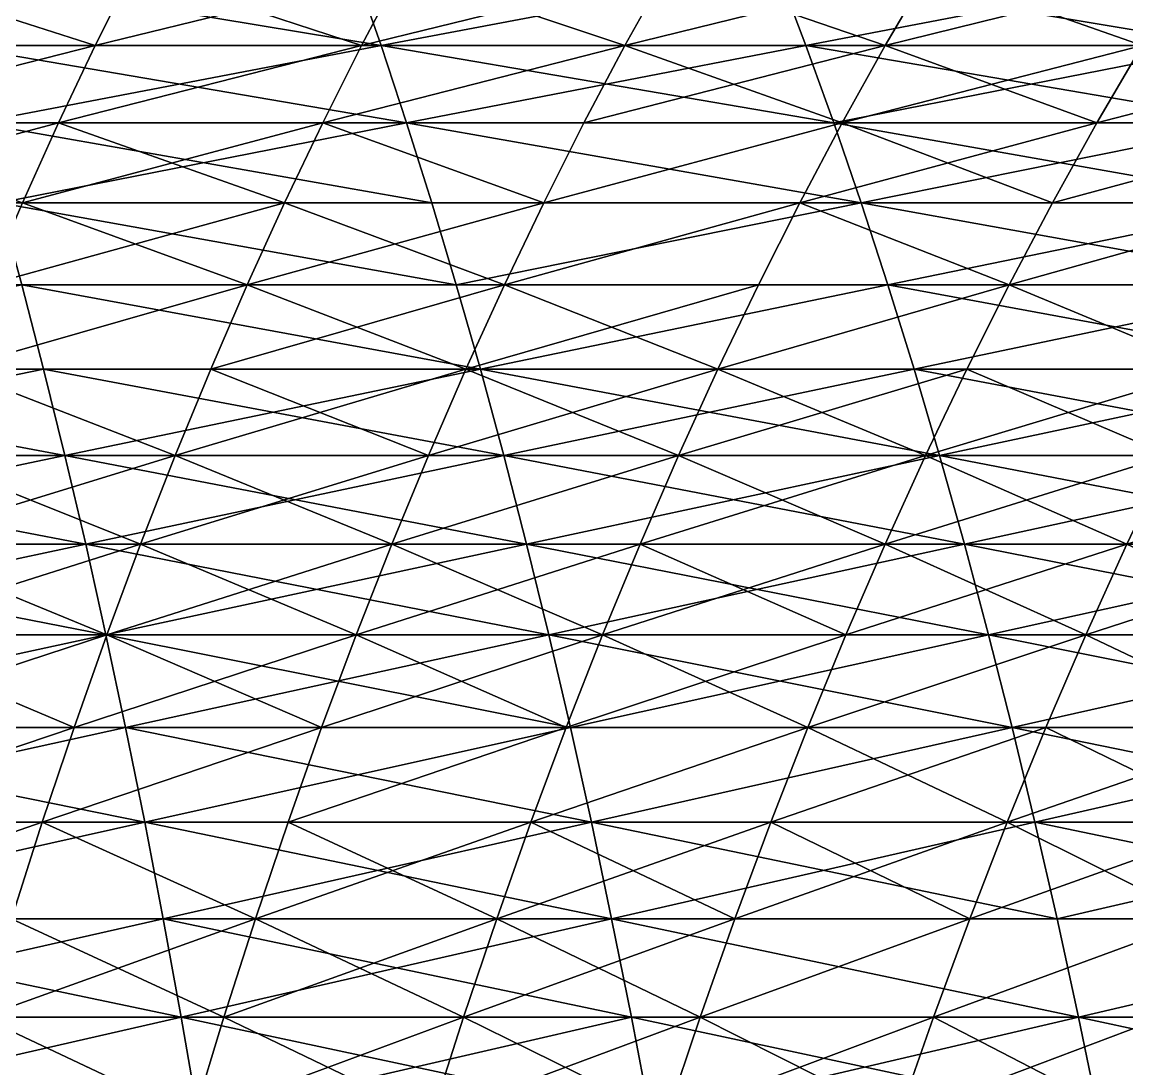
# Model space of a CAD drawing. Header units: millimetres. Extents: x -3250 to 8000, y -3250 to 3250.
# Drawn here: x 5526.6 to 5706.8, y 458.6 to 629.3 of the extents above; entities that cross this region are included whole.
import ezdxf

# ---------------------------------------------------------------- set-up
doc = ezdxf.new("R2010")
doc.units = ezdxf.units.MM
doc.header["$MEASUREMENT"] = 0
doc.layers.add('MESH_3D', color=2, linetype='CONTINUOUS')

msp = doc.modelspace()

# ---------------------------------------------------------------- linework, layer by layer
at = {"layer": 'MESH_3D'}
for points in [[(5494.59, 625.47, 1830.22), (5538.5, 625.47, 1848.08), (5544.61, 637.71, 1833.57)], [(5494.59, 625.47, 1830.22), (5544.61, 637.71, 1833.57), (5500.34, 637.71, 1815.56)], [(5538.5, 625.47, 24851.92), (5494.59, 625.47, 24869.78), (5500.34, 637.71, 24884.44)], [(5538.5, 625.47, 24851.92), (5500.34, 637.71, 24884.44), (5544.61, 637.71, 24866.43)], [(5511.41, 637.71, 806.11), (5585.11, 625.47, 809.55), (5515.3, 625.47, 790.85)], [(5511.41, 637.71, 806.11), (5580.84, 637.71, 824.71), (5585.11, 625.47, 809.55)], [(5585.11, 625.47, 25890.45), (5511.41, 637.71, 25893.89), (5515.3, 625.47, 25909.15)], [(5580.84, 637.71, 25875.29), (5511.41, 637.71, 25893.89), (5585.11, 625.47, 25890.45)], [(5538.5, 625.47, 1848.08), (5581.94, 625.47, 1867.04), (5588.42, 637.71, 1852.68)], [(5538.5, 625.47, 1848.08), (5588.42, 637.71, 1852.68), (5544.61, 637.71, 1833.57)], [(5581.94, 625.47, 24832.96), (5538.5, 625.47, 24851.92), (5544.61, 637.71, 24866.43)], [(5581.94, 625.47, 24832.96), (5544.61, 637.71, 24866.43), (5588.42, 637.71, 24847.32)], [(5580.84, 637.71, 824.71), (5649.79, 637.71, 845.04), (5585.11, 625.47, 809.55)], [(5649.79, 637.71, 25854.96), (5580.84, 637.71, 25875.29), (5585.11, 625.47, 25890.45)], [(5581.94, 625.47, 1867.04), (5624.9, 625.47, 1887.07), (5631.74, 637.71, 1872.88)], [(5581.94, 625.47, 1867.04), (5631.74, 637.71, 1872.88), (5588.42, 637.71, 1852.68)], [(5624.9, 625.47, 24812.93), (5581.94, 625.47, 24832.96), (5588.42, 637.71, 24847.32)], [(5585.11, 625.47, 809.55), (5649.79, 637.71, 845.04), (5654.43, 625.47, 829.99)], [(5649.79, 637.71, 25854.96), (5585.11, 625.47, 25890.45), (5654.43, 625.47, 25870.01)], [(5624.9, 625.47, 24812.93), (5588.42, 637.71, 24847.32), (5631.74, 637.71, 24827.12)], [(5624.9, 625.47, 1887.07), (5674.54, 637.71, 1894.15), (5631.74, 637.71, 1872.88)], [(5624.9, 625.47, 1887.07), (5667.35, 625.47, 1908.17), (5674.54, 637.71, 1894.15)], [(5667.35, 625.47, 24791.83), (5624.9, 625.47, 24812.93), (5631.74, 637.71, 24827.12)], [(5667.35, 625.47, 24791.83), (5631.74, 637.71, 24827.12), (5674.54, 637.71, 24805.85)], [(5649.79, 637.71, 845.04), (5718.21, 637.71, 867.08), (5723.23, 625.47, 852.16)], [(5649.79, 637.71, 845.04), (5723.23, 625.47, 852.16), (5654.43, 625.47, 829.99)], [(5718.21, 637.71, 25832.92), (5649.79, 637.71, 25854.96), (5654.43, 625.47, 25870.01)], [(5718.21, 637.71, 25832.92), (5654.43, 625.47, 25870.01), (5723.23, 625.47, 25847.84)], [(5667.35, 625.47, 1908.17), (5716.79, 637.71, 1916.49), (5674.54, 637.71, 1894.15)], [(5667.35, 625.47, 1908.17), (5709.26, 625.47, 1930.32), (5716.79, 637.71, 1916.49)], [(5709.26, 625.47, 24769.68), (5667.35, 625.47, 24791.83), (5674.54, 637.71, 24805.85)], [(5709.26, 625.47, 24769.68), (5674.54, 637.71, 24805.85), (5716.79, 637.71, 24783.51)], [(5488.95, 612.84, 1844.59), (5532.5, 612.84, 1862.31), (5538.5, 625.47, 1848.08)], [(5488.95, 612.84, 1844.59), (5538.5, 625.47, 1848.08), (5494.59, 625.47, 1830.22)], [(5538.5, 625.47, 24851.92), (5488.95, 612.84, 24855.41), (5494.59, 625.47, 24869.78)], [(5532.5, 612.84, 24837.69), (5488.95, 612.84, 24855.41), (5538.5, 625.47, 24851.92)], [(5515.3, 625.47, 790.85), (5589.29, 612.84, 794.69), (5519.11, 612.84, 775.89)], [(5515.3, 625.47, 790.85), (5585.11, 625.47, 809.55), (5589.29, 612.84, 794.69)], [(5585.11, 625.47, 25890.45), (5515.3, 625.47, 25909.15), (5519.11, 612.84, 25924.11)], [(5585.11, 625.47, 25890.45), (5519.11, 612.84, 25924.11), (5589.29, 612.84, 25905.31)], [(5532.5, 612.84, 1862.31), (5581.94, 625.47, 1867.04), (5538.5, 625.47, 1848.08)], [(5532.5, 612.84, 1862.31), (5575.59, 612.84, 1881.11), (5581.94, 625.47, 1867.04)], [(5581.94, 625.47, 24832.96), (5532.5, 612.84, 24837.69), (5538.5, 625.47, 24851.92)], [(5575.59, 612.84, 24818.89), (5532.5, 612.84, 24837.69), (5581.94, 625.47, 24832.96)], [(5575.59, 612.84, 1881.11), (5624.9, 625.47, 1887.07), (5581.94, 625.47, 1867.04)], [(5575.59, 612.84, 1881.11), (5618.2, 612.84, 1900.98), (5624.9, 625.47, 1887.07)], [(5624.9, 625.47, 24812.93), (5575.59, 612.84, 24818.89), (5581.94, 625.47, 24832.96)], [(5618.2, 612.84, 24799.02), (5575.59, 612.84, 24818.89), (5624.9, 625.47, 24812.93)], [(5585.11, 625.47, 809.55), (5654.43, 625.47, 829.99), (5658.98, 612.84, 815.24)], [(5585.11, 625.47, 809.55), (5658.98, 612.84, 815.24), (5589.29, 612.84, 794.69)], [(5654.43, 625.47, 25870.01), (5585.11, 625.47, 25890.45), (5589.29, 612.84, 25905.31)], [(5654.43, 625.47, 25870.01), (5589.29, 612.84, 25905.31), (5658.98, 612.84, 25884.76)], [(5618.2, 612.84, 1900.98), (5667.35, 625.47, 1908.17), (5624.9, 625.47, 1887.07)], [(5618.2, 612.84, 1900.98), (5660.31, 612.84, 1921.91), (5667.35, 625.47, 1908.17)], [(5660.31, 612.84, 24778.09), (5618.2, 612.84, 24799.02), (5624.9, 625.47, 24812.93)], [(5660.31, 612.84, 24778.09), (5624.9, 625.47, 24812.93), (5667.35, 625.47, 24791.83)], [(5654.43, 625.47, 829.99), (5723.23, 625.47, 852.16), (5728.14, 612.84, 837.52)], [(5654.43, 625.47, 829.99), (5728.14, 612.84, 837.52), (5658.98, 612.84, 815.24)], [(5723.23, 625.47, 25847.84), (5654.43, 625.47, 25870.01), (5658.98, 612.84, 25884.76)], [(5723.23, 625.47, 25847.84), (5658.98, 612.84, 25884.76), (5728.14, 612.84, 25862.48)], [(5660.31, 612.84, 1921.91), (5709.26, 625.47, 1930.32), (5667.35, 625.47, 1908.17)], [(5660.31, 612.84, 1921.91), (5701.88, 612.84, 1943.88), (5709.26, 625.47, 1930.32)], [(5701.88, 612.84, 24756.12), (5660.31, 612.84, 24778.09), (5667.35, 625.47, 24791.83)], [(5701.88, 612.84, 24756.12), (5667.35, 625.47, 24791.83), (5709.26, 625.47, 24769.68)], [(5701.88, 612.84, 1943.88), (5750.6, 625.47, 1953.51), (5709.26, 625.47, 1930.32)], [(5701.88, 612.84, 1943.88), (5742.88, 612.84, 1966.88), (5750.6, 625.47, 1953.51)], [(5742.88, 612.84, 24733.12), (5701.88, 612.84, 24756.12), (5709.26, 625.47, 24769.68)], [(5483.43, 599.82, 1858.66), (5526.63, 599.82, 1876.24), (5532.5, 612.84, 1862.31)], [(5483.43, 599.82, 1858.66), (5532.5, 612.84, 1862.31), (5488.95, 612.84, 1844.59)], [(5526.63, 599.82, 24823.76), (5483.43, 599.82, 24841.34), (5488.95, 612.84, 24855.41)], [(5526.63, 599.82, 24823.76), (5488.95, 612.84, 24855.41), (5532.5, 612.84, 24837.69)], [(5519.11, 612.84, 775.89), (5589.29, 612.84, 794.69), (5593.39, 599.82, 780.14)], [(5519.11, 612.84, 775.89), (5593.39, 599.82, 780.14), (5522.84, 599.82, 761.23)], [(5589.29, 612.84, 25905.31), (5519.11, 612.84, 25924.11), (5522.84, 599.82, 25938.77)], [(5589.29, 612.84, 25905.31), (5522.84, 599.82, 25938.77), (5593.39, 599.82, 25919.86)], [(5526.63, 599.82, 1876.24), (5569.37, 599.82, 1894.89), (5532.5, 612.84, 1862.31)], [(5575.59, 612.84, 24818.89), (5526.63, 599.82, 24823.76), (5532.5, 612.84, 24837.69)], [(5569.37, 599.82, 24805.11), (5526.63, 599.82, 24823.76), (5575.59, 612.84, 24818.89)], [(5532.5, 612.84, 1862.31), (5569.37, 599.82, 1894.89), (5575.59, 612.84, 1881.11)], [(5569.37, 599.82, 1894.89), (5611.65, 599.82, 1914.6), (5575.59, 612.84, 1881.11)], [(5611.65, 599.82, 24785.4), (5569.37, 599.82, 24805.11), (5575.59, 612.84, 24818.89)], [(5575.59, 612.84, 1881.11), (5611.65, 599.82, 1914.6), (5618.2, 612.84, 1900.98)], [(5611.65, 599.82, 24785.4), (5575.59, 612.84, 24818.89), (5618.2, 612.84, 24799.02)], [(5589.29, 612.84, 794.69), (5658.98, 612.84, 815.24), (5663.44, 599.82, 800.79)], [(5589.29, 612.84, 794.69), (5663.44, 599.82, 800.79), (5593.39, 599.82, 780.14)], [(5663.44, 599.82, 25899.21), (5589.29, 612.84, 25905.31), (5593.39, 599.82, 25919.86)], [(5658.98, 612.84, 25884.76), (5589.29, 612.84, 25905.31), (5663.44, 599.82, 25899.21)], [(5611.65, 599.82, 1914.6), (5660.31, 612.84, 1921.91), (5618.2, 612.84, 1900.98)], [(5611.65, 599.82, 1914.6), (5653.41, 599.82, 1935.36), (5660.31, 612.84, 1921.91)], [(5660.31, 612.84, 24778.09), (5611.65, 599.82, 24785.4), (5618.2, 612.84, 24799.02)], [(5653.41, 599.82, 24764.64), (5611.65, 599.82, 24785.4), (5660.31, 612.84, 24778.09)], [(5653.41, 599.82, 1935.36), (5694.65, 599.82, 1957.15), (5701.88, 612.84, 1943.88)], [(5653.41, 599.82, 1935.36), (5701.88, 612.84, 1943.88), (5660.31, 612.84, 1921.91)], [(5694.65, 599.82, 24742.85), (5653.41, 599.82, 24764.64), (5660.31, 612.84, 24778.09)], [(5658.98, 612.84, 815.24), (5728.14, 612.84, 837.52), (5732.96, 599.82, 823.19)], [(5658.98, 612.84, 815.24), (5732.96, 599.82, 823.19), (5663.44, 599.82, 800.79)], [(5728.14, 612.84, 25862.48), (5658.98, 612.84, 25884.76), (5663.44, 599.82, 25899.21)], [(5694.65, 599.82, 24742.85), (5660.31, 612.84, 24778.09), (5701.88, 612.84, 24756.12)], [(5728.14, 612.84, 25862.48), (5663.44, 599.82, 25899.21), (5732.96, 599.82, 25876.81)], [(5694.65, 599.82, 1957.15), (5742.88, 612.84, 1966.88), (5701.88, 612.84, 1943.88)], [(5694.65, 599.82, 1957.15), (5735.33, 599.82, 1979.97), (5742.88, 612.84, 1966.88)], [(5742.88, 612.84, 24733.12), (5694.65, 599.82, 24742.85), (5701.88, 612.84, 24756.12)], [(5735.33, 599.82, 24720.03), (5694.65, 599.82, 24742.85), (5742.88, 612.84, 24733.12)], [(5483.43, 599.82, 1858.66), (5520.88, 586.44, 1889.87), (5526.63, 599.82, 1876.24)], [(5520.88, 586.44, 24810.13), (5483.43, 599.82, 24841.34), (5526.63, 599.82, 24823.76)], [(5520.88, 586.44, 1889.87), (5563.29, 586.44, 1908.37), (5569.37, 599.82, 1894.89)], [(5520.88, 586.44, 1889.87), (5569.37, 599.82, 1894.89), (5526.63, 599.82, 1876.24)], [(5563.29, 586.44, 24791.63), (5520.88, 586.44, 24810.13), (5526.63, 599.82, 24823.76)], [(5522.84, 599.82, 761.23), (5593.39, 599.82, 780.14), (5597.39, 586.44, 765.9)], [(5522.84, 599.82, 761.23), (5597.39, 586.44, 765.9), (5526.49, 586.44, 746.9)], [(5597.39, 586.44, 25934.1), (5522.84, 599.82, 25938.77), (5526.49, 586.44, 25953.1)], [(5593.39, 599.82, 25919.86), (5522.84, 599.82, 25938.77), (5597.39, 586.44, 25934.1)], [(5563.29, 586.44, 24791.63), (5526.63, 599.82, 24823.76), (5569.37, 599.82, 24805.11)], [(5563.29, 586.44, 1908.37), (5611.65, 599.82, 1914.6), (5569.37, 599.82, 1894.89)], [(5563.29, 586.44, 1908.37), (5605.23, 586.44, 1927.93), (5611.65, 599.82, 1914.6)], [(5605.23, 586.44, 24772.07), (5563.29, 586.44, 24791.63), (5569.37, 599.82, 24805.11)], [(5605.23, 586.44, 24772.07), (5569.37, 599.82, 24805.11), (5611.65, 599.82, 24785.4)], [(5593.39, 599.82, 780.14), (5663.44, 599.82, 800.79), (5597.39, 586.44, 765.9)], [(5663.44, 599.82, 25899.21), (5593.39, 599.82, 25919.86), (5597.39, 586.44, 25934.1)], [(5597.39, 586.44, 765.9), (5663.44, 599.82, 800.79), (5667.8, 586.44, 786.66)], [(5663.44, 599.82, 25899.21), (5597.39, 586.44, 25934.1), (5667.8, 586.44, 25913.34)], [(5605.23, 586.44, 1927.93), (5646.66, 586.44, 1948.52), (5653.41, 599.82, 1935.36)], [(5605.23, 586.44, 1927.93), (5653.41, 599.82, 1935.36), (5611.65, 599.82, 1914.6)], [(5653.41, 599.82, 24764.64), (5605.23, 586.44, 24772.07), (5611.65, 599.82, 24785.4)], [(5646.66, 586.44, 24751.48), (5605.23, 586.44, 24772.07), (5653.41, 599.82, 24764.64)], [(5646.66, 586.44, 1948.52), (5687.57, 586.44, 1970.14), (5653.41, 599.82, 1935.36)], [(5687.57, 586.44, 24729.86), (5646.66, 586.44, 24751.48), (5653.41, 599.82, 24764.64)], [(5653.41, 599.82, 1935.36), (5687.57, 586.44, 1970.14), (5694.65, 599.82, 1957.15)], [(5687.57, 586.44, 24729.86), (5653.41, 599.82, 24764.64), (5694.65, 599.82, 24742.85)], [(5663.44, 599.82, 800.79), (5732.96, 599.82, 823.19), (5737.67, 586.44, 809.17)], [(5663.44, 599.82, 800.79), (5737.67, 586.44, 809.17), (5667.8, 586.44, 786.66)], [(5732.96, 599.82, 25876.81), (5663.44, 599.82, 25899.21), (5667.8, 586.44, 25913.34)], [(5732.96, 599.82, 25876.81), (5667.8, 586.44, 25913.34), (5737.67, 586.44, 25890.83)], [(5687.57, 586.44, 1970.14), (5727.93, 586.44, 1992.78), (5735.33, 599.82, 1979.97)], [(5687.57, 586.44, 1970.14), (5735.33, 599.82, 1979.97), (5694.65, 599.82, 1957.15)], [(5735.33, 599.82, 24720.03), (5687.57, 586.44, 24729.86), (5694.65, 599.82, 24742.85)], [(5727.93, 586.44, 24707.22), (5687.57, 586.44, 24729.86), (5735.33, 599.82, 24720.03)], [(5458.35, 572.69, 715.59), (5526.49, 586.44, 746.9), (5530.05, 572.69, 732.9)], [(5526.49, 586.44, 25953.1), (5458.35, 572.69, 25984.41), (5530.05, 572.69, 25967.1)], [(5515.27, 572.69, 1903.18), (5563.29, 586.44, 1908.37), (5520.88, 586.44, 1889.87)], [(5515.27, 572.69, 1903.18), (5557.35, 572.69, 1921.54), (5563.29, 586.44, 1908.37)], [(5563.29, 586.44, 24791.63), (5515.27, 572.69, 24796.82), (5520.88, 586.44, 24810.13)], [(5557.35, 572.69, 24778.46), (5515.27, 572.69, 24796.82), (5563.29, 586.44, 24791.63)], [(5526.49, 586.44, 746.9), (5597.39, 586.44, 765.9), (5601.31, 572.69, 751.99)], [(5526.49, 586.44, 746.9), (5601.31, 572.69, 751.99), (5530.05, 572.69, 732.9)], [(5601.31, 572.69, 25948.01), (5526.49, 586.44, 25953.1), (5530.05, 572.69, 25967.1)], [(5597.39, 586.44, 25934.1), (5526.49, 586.44, 25953.1), (5601.31, 572.69, 25948.01)], [(5557.35, 572.69, 1921.54), (5598.96, 572.69, 1940.95), (5605.23, 586.44, 1927.93)], [(5557.35, 572.69, 1921.54), (5605.23, 586.44, 1927.93), (5563.29, 586.44, 1908.37)], [(5598.96, 572.69, 24759.05), (5557.35, 572.69, 24778.46), (5563.29, 586.44, 24791.63)], [(5598.96, 572.69, 24759.05), (5563.29, 586.44, 24791.63), (5605.23, 586.44, 24772.07)], [(5597.39, 586.44, 765.9), (5667.8, 586.44, 786.66), (5601.31, 572.69, 751.99)], [(5667.8, 586.44, 25913.34), (5597.39, 586.44, 25934.1), (5601.31, 572.69, 25948.01)], [(5598.96, 572.69, 1940.95), (5646.66, 586.44, 1948.52), (5605.23, 586.44, 1927.93)], [(5598.96, 572.69, 1940.95), (5640.07, 572.69, 1961.38), (5646.66, 586.44, 1948.52)], [(5640.07, 572.69, 24738.62), (5598.96, 572.69, 24759.05), (5605.23, 586.44, 24772.07)], [(5601.31, 572.69, 751.99), (5667.8, 586.44, 786.66), (5672.06, 572.69, 772.85)], [(5667.8, 586.44, 25913.34), (5601.31, 572.69, 25948.01), (5672.06, 572.69, 25927.15)], [(5640.07, 572.69, 24738.62), (5605.23, 586.44, 24772.07), (5646.66, 586.44, 24751.48)], [(5640.07, 572.69, 1961.38), (5680.66, 572.69, 1982.83), (5687.57, 586.44, 1970.14)], [(5640.07, 572.69, 1961.38), (5687.57, 586.44, 1970.14), (5646.66, 586.44, 1948.52)], [(5687.57, 586.44, 24729.86), (5640.07, 572.69, 24738.62), (5646.66, 586.44, 24751.48)], [(5680.66, 572.69, 24717.17), (5640.07, 572.69, 24738.62), (5687.57, 586.44, 24729.86)], [(5667.8, 586.44, 786.66), (5737.67, 586.44, 809.17), (5742.27, 572.69, 795.47)], [(5667.8, 586.44, 786.66), (5742.27, 572.69, 795.47), (5672.06, 572.69, 772.85)], [(5737.67, 586.44, 25890.83), (5667.8, 586.44, 25913.34), (5672.06, 572.69, 25927.15)], [(5737.67, 586.44, 25890.83), (5672.06, 572.69, 25927.15), (5742.27, 572.69, 25904.53)], [(5680.66, 572.69, 1982.83), (5720.71, 572.69, 2005.29), (5687.57, 586.44, 1970.14)], [(5720.71, 572.69, 24694.71), (5680.66, 572.69, 24717.17), (5687.57, 586.44, 24729.86)], [(5687.57, 586.44, 1970.14), (5720.71, 572.69, 2005.29), (5727.93, 586.44, 1992.78)], [(5720.71, 572.69, 24694.71), (5687.57, 586.44, 24729.86), (5727.93, 586.44, 24707.22)], [(5458.35, 572.69, 715.59), (5533.53, 558.59, 719.23), (5461.49, 558.59, 701.84)], [(5458.35, 572.69, 715.59), (5530.05, 572.69, 732.9), (5533.53, 558.59, 719.23)], [(5530.05, 572.69, 25967.1), (5458.35, 572.69, 25984.41), (5461.49, 558.59, 25998.16)], [(5530.05, 572.69, 25967.1), (5461.49, 558.59, 25998.16), (5533.53, 558.59, 25980.77)], [(5509.79, 558.59, 1916.18), (5551.55, 558.59, 1934.4), (5515.27, 572.69, 1903.18)], [(5551.55, 558.59, 24765.6), (5509.79, 558.59, 24783.82), (5515.27, 572.69, 24796.82)], [(5515.27, 572.69, 1903.18), (5551.55, 558.59, 1934.4), (5557.35, 572.69, 1921.54)], [(5551.55, 558.59, 24765.6), (5515.27, 572.69, 24796.82), (5557.35, 572.69, 24778.46)], [(5530.05, 572.69, 732.9), (5605.13, 558.59, 738.41), (5533.53, 558.59, 719.23)], [(5530.05, 572.69, 732.9), (5601.31, 572.69, 751.99), (5605.13, 558.59, 738.41)], [(5601.31, 572.69, 25948.01), (5530.05, 572.69, 25967.1), (5533.53, 558.59, 25980.77)], [(5601.31, 572.69, 25948.01), (5533.53, 558.59, 25980.77), (5605.13, 558.59, 25961.59)], [(5551.55, 558.59, 1934.4), (5598.96, 572.69, 1940.95), (5557.35, 572.69, 1921.54)], [(5551.55, 558.59, 1934.4), (5592.84, 558.59, 1953.65), (5598.96, 572.69, 1940.95)], [(5592.84, 558.59, 24746.35), (5551.55, 558.59, 24765.6), (5557.35, 572.69, 24778.46)], [(5592.84, 558.59, 24746.35), (5557.35, 572.69, 24778.46), (5598.96, 572.69, 24759.05)], [(5592.84, 558.59, 1953.65), (5633.64, 558.59, 1973.93), (5640.07, 572.69, 1961.38)], [(5592.84, 558.59, 1953.65), (5640.07, 572.69, 1961.38), (5598.96, 572.69, 1940.95)], [(5633.64, 558.59, 24726.07), (5592.84, 558.59, 24746.35), (5598.96, 572.69, 24759.05)], [(5633.64, 558.59, 24726.07), (5598.96, 572.69, 24759.05), (5640.07, 572.69, 24738.62)], [(5601.31, 572.69, 751.99), (5676.22, 558.59, 759.37), (5605.13, 558.59, 738.41)], [(5601.31, 572.69, 751.99), (5672.06, 572.69, 772.85), (5676.22, 558.59, 759.37)], [(5672.06, 572.69, 25927.15), (5601.31, 572.69, 25948.01), (5605.13, 558.59, 25961.59)], [(5672.06, 572.69, 25927.15), (5605.13, 558.59, 25961.59), (5676.22, 558.59, 25940.63)], [(5633.64, 558.59, 1973.93), (5673.92, 558.59, 1995.22), (5680.66, 572.69, 1982.83)], [(5633.64, 558.59, 1973.93), (5680.66, 572.69, 1982.83), (5640.07, 572.69, 1961.38)], [(5673.92, 558.59, 24704.78), (5633.64, 558.59, 24726.07), (5640.07, 572.69, 24738.62)], [(5673.92, 558.59, 24704.78), (5640.07, 572.69, 24738.62), (5680.66, 572.69, 24717.17)], [(5672.06, 572.69, 772.85), (5746.76, 558.59, 782.1), (5676.22, 558.59, 759.37)], [(5672.06, 572.69, 772.85), (5742.27, 572.69, 795.47), (5746.76, 558.59, 782.1)], [(5742.27, 572.69, 25904.53), (5672.06, 572.69, 25927.15), (5676.22, 558.59, 25940.63)], [(5673.92, 558.59, 1995.22), (5720.71, 572.69, 2005.29), (5680.66, 572.69, 1982.83)], [(5673.92, 558.59, 1995.22), (5713.65, 558.59, 2017.51), (5720.71, 572.69, 2005.29)], [(5713.65, 558.59, 24682.49), (5673.92, 558.59, 24704.78), (5680.66, 572.69, 24717.17)], [(5742.27, 572.69, 25904.53), (5676.22, 558.59, 25940.63), (5746.76, 558.59, 25917.9)], [(5713.65, 558.59, 24682.49), (5680.66, 572.69, 24717.17), (5720.71, 572.69, 24694.71)], [(5461.49, 558.59, 701.84), (5533.53, 558.59, 719.23), (5464.55, 544.14, 688.43)], [(5536.93, 544.14, 25994.09), (5461.49, 558.59, 25998.16), (5464.55, 544.14, 26011.57)], [(5533.53, 558.59, 25980.77), (5461.49, 558.59, 25998.16), (5536.93, 544.14, 25994.09)], [(5464.55, 544.14, 688.43), (5533.53, 558.59, 719.23), (5536.93, 544.14, 705.91)], [(5504.45, 544.14, 1928.85), (5545.89, 544.14, 1946.93), (5509.79, 558.59, 1916.18)], [(5551.55, 558.59, 24765.6), (5504.45, 544.14, 24771.15), (5509.79, 558.59, 24783.82)], [(5545.89, 544.14, 24753.07), (5504.45, 544.14, 24771.15), (5551.55, 558.59, 24765.6)], [(5509.79, 558.59, 1916.18), (5545.89, 544.14, 1946.93), (5551.55, 558.59, 1934.4)], [(5533.53, 558.59, 719.23), (5605.13, 558.59, 738.41), (5608.85, 544.14, 725.18)], [(5533.53, 558.59, 719.23), (5608.85, 544.14, 725.18), (5536.93, 544.14, 705.91)], [(5605.13, 558.59, 25961.59), (5533.53, 558.59, 25980.77), (5536.93, 544.14, 25994.09)], [(5605.13, 558.59, 25961.59), (5536.93, 544.14, 25994.09), (5608.85, 544.14, 25974.82)], [(5545.89, 544.14, 1946.93), (5592.84, 558.59, 1953.65), (5551.55, 558.59, 1934.4)], [(5545.89, 544.14, 1946.93), (5586.87, 544.14, 1966.04), (5592.84, 558.59, 1953.65)], [(5586.87, 544.14, 24733.96), (5545.89, 544.14, 24753.07), (5551.55, 558.59, 24765.6)], [(5586.87, 544.14, 24733.96), (5551.55, 558.59, 24765.6), (5592.84, 558.59, 24746.35)], [(5586.87, 544.14, 1966.04), (5627.36, 544.14, 1986.17), (5633.64, 558.59, 1973.93)], [(5586.87, 544.14, 1966.04), (5633.64, 558.59, 1973.93), (5592.84, 558.59, 1953.65)], [(5633.64, 558.59, 24726.07), (5586.87, 544.14, 24733.96), (5592.84, 558.59, 24746.35)], [(5627.36, 544.14, 24713.83), (5586.87, 544.14, 24733.96), (5633.64, 558.59, 24726.07)], [(5605.13, 558.59, 738.41), (5676.22, 558.59, 759.37), (5680.27, 544.14, 746.24)], [(5605.13, 558.59, 738.41), (5680.27, 544.14, 746.24), (5608.85, 544.14, 725.18)], [(5676.22, 558.59, 25940.63), (5605.13, 558.59, 25961.59), (5608.85, 544.14, 25974.82)], [(5676.22, 558.59, 25940.63), (5608.85, 544.14, 25974.82), (5680.27, 544.14, 25953.76)], [(5627.36, 544.14, 1986.17), (5673.92, 558.59, 1995.22), (5633.64, 558.59, 1973.93)], [(5627.36, 544.14, 1986.17), (5667.34, 544.14, 2007.29), (5673.92, 558.59, 1995.22)], [(5667.34, 544.14, 24692.71), (5627.36, 544.14, 24713.83), (5633.64, 558.59, 24726.07)], [(5667.34, 544.14, 24692.71), (5633.64, 558.59, 24726.07), (5673.92, 558.59, 24704.78)], [(5667.34, 544.14, 2007.29), (5706.78, 544.14, 2029.41), (5673.92, 558.59, 1995.22)], [(5713.65, 558.59, 24682.49), (5667.34, 544.14, 24692.71), (5673.92, 558.59, 24704.78)], [(5706.78, 544.14, 24670.59), (5667.34, 544.14, 24692.71), (5713.65, 558.59, 24682.49)], [(5673.92, 558.59, 1995.22), (5706.78, 544.14, 2029.41), (5713.65, 558.59, 2017.51)], [(5676.22, 558.59, 759.37), (5746.76, 558.59, 782.1), (5751.14, 544.14, 769.07)], [(5676.22, 558.59, 759.37), (5751.14, 544.14, 769.07), (5680.27, 544.14, 746.24)], [(5746.76, 558.59, 25917.9), (5676.22, 558.59, 25940.63), (5680.27, 544.14, 25953.76)], [(5746.76, 558.59, 25917.9), (5680.27, 544.14, 25953.76), (5751.14, 544.14, 25930.93)], [(5706.78, 544.14, 2029.41), (5745.65, 544.14, 2052.51), (5713.65, 558.59, 2017.51)], [(5752.82, 558.59, 24659.22), (5706.78, 544.14, 24670.59), (5713.65, 558.59, 24682.49)], [(5745.65, 544.14, 24647.49), (5706.78, 544.14, 24670.59), (5752.82, 558.59, 24659.22)], [(5464.55, 544.14, 688.43), (5540.23, 529.35, 692.94), (5467.52, 529.35, 675.39)], [(5464.55, 544.14, 688.43), (5536.93, 544.14, 705.91), (5540.23, 529.35, 692.94)], [(5536.93, 544.14, 25994.09), (5464.55, 544.14, 26011.57), (5467.52, 529.35, 26024.61)], [(5536.93, 544.14, 25994.09), (5467.52, 529.35, 26024.61), (5540.23, 529.35, 26007.06)], [(5499.25, 529.35, 1941.18), (5545.89, 544.14, 1946.93), (5504.45, 544.14, 1928.85)], [(5499.25, 529.35, 1941.18), (5540.39, 529.35, 1959.13), (5545.89, 544.14, 1946.93)], [(5540.39, 529.35, 24740.87), (5499.25, 529.35, 24758.82), (5504.45, 544.14, 24771.15)], [(5540.39, 529.35, 24740.87), (5504.45, 544.14, 24771.15), (5545.89, 544.14, 24753.07)], [(5536.93, 544.14, 705.91), (5608.85, 544.14, 725.18), (5612.47, 529.35, 712.3)], [(5536.93, 544.14, 705.91), (5612.47, 529.35, 712.3), (5540.23, 529.35, 692.94)], [(5608.85, 544.14, 25974.82), (5536.93, 544.14, 25994.09), (5540.23, 529.35, 26007.06)], [(5608.85, 544.14, 25974.82), (5540.23, 529.35, 26007.06), (5612.47, 529.35, 25987.7)], [(5540.39, 529.35, 1959.13), (5586.87, 544.14, 1966.04), (5545.89, 544.14, 1946.93)], [(5540.39, 529.35, 1959.13), (5581.07, 529.35, 1978.1), (5586.87, 544.14, 1966.04)], [(5581.07, 529.35, 24721.9), (5540.39, 529.35, 24740.87), (5545.89, 544.14, 24753.07)], [(5581.07, 529.35, 24721.9), (5545.89, 544.14, 24753.07), (5586.87, 544.14, 24733.96)], [(5581.07, 529.35, 1978.1), (5627.36, 544.14, 1986.17), (5586.87, 544.14, 1966.04)], [(5581.07, 529.35, 1978.1), (5621.26, 529.35, 1998.07), (5627.36, 544.14, 1986.17)], [(5621.26, 529.35, 24701.93), (5581.07, 529.35, 24721.9), (5586.87, 544.14, 24733.96)], [(5621.26, 529.35, 24701.93), (5586.87, 544.14, 24733.96), (5627.36, 544.14, 24713.83)], [(5608.85, 544.14, 725.18), (5684.21, 529.35, 733.45), (5612.47, 529.35, 712.3)], [(5608.85, 544.14, 725.18), (5680.27, 544.14, 746.24), (5684.21, 529.35, 733.45)], [(5680.27, 544.14, 25953.76), (5608.85, 544.14, 25974.82), (5612.47, 529.35, 25987.7)], [(5680.27, 544.14, 25953.76), (5612.47, 529.35, 25987.7), (5684.21, 529.35, 25966.55)], [(5621.26, 529.35, 1998.07), (5667.34, 544.14, 2007.29), (5627.36, 544.14, 1986.17)], [(5621.26, 529.35, 1998.07), (5660.94, 529.35, 2019.05), (5667.34, 544.14, 2007.29)], [(5660.94, 529.35, 24680.95), (5621.26, 529.35, 24701.93), (5627.36, 544.14, 24713.83)], [(5660.94, 529.35, 24680.95), (5627.36, 544.14, 24713.83), (5667.34, 544.14, 24692.71)], [(5660.94, 529.35, 2019.05), (5706.78, 544.14, 2029.41), (5667.34, 544.14, 2007.29)], [(5660.94, 529.35, 2019.05), (5700.09, 529.35, 2041), (5706.78, 544.14, 2029.41)], [(5700.09, 529.35, 24659), (5660.94, 529.35, 24680.95), (5667.34, 544.14, 24692.71)], [(5700.09, 529.35, 24659), (5667.34, 544.14, 24692.71), (5706.78, 544.14, 24670.59)], [(5680.27, 544.14, 746.24), (5751.14, 544.14, 769.07), (5755.4, 529.35, 756.38)], [(5680.27, 544.14, 746.24), (5755.4, 529.35, 756.38), (5684.21, 529.35, 733.45)], [(5751.14, 544.14, 25930.93), (5680.27, 544.14, 25953.76), (5684.21, 529.35, 25966.55)], [(5751.14, 544.14, 25930.93), (5684.21, 529.35, 25966.55), (5755.4, 529.35, 25943.62)], [(5700.09, 529.35, 2041), (5738.67, 529.35, 2063.93), (5745.65, 544.14, 2052.51)], [(5700.09, 529.35, 2041), (5745.65, 544.14, 2052.51), (5706.78, 544.14, 2029.41)], [(5738.67, 529.35, 24636.07), (5700.09, 529.35, 24659), (5706.78, 544.14, 24670.59)], [(5738.67, 529.35, 24636.07), (5706.78, 544.14, 24670.59), (5745.65, 544.14, 24647.49)], [(5467.52, 529.35, 675.39), (5540.23, 529.35, 692.94), (5470.42, 514.23, 662.7)], [(5540.23, 529.35, 26007.06), (5467.52, 529.35, 26024.61), (5470.42, 514.23, 26037.3)], [(5470.42, 514.23, 662.7), (5540.23, 529.35, 692.94), (5543.44, 514.23, 680.33)], [(5540.23, 529.35, 26007.06), (5470.42, 514.23, 26037.3), (5543.44, 514.23, 26019.67)], [(5494.2, 514.23, 1953.17), (5535.04, 514.23, 1970.99), (5540.39, 529.35, 1959.13)], [(5494.2, 514.23, 1953.17), (5540.39, 529.35, 1959.13), (5499.25, 529.35, 1941.18)], [(5535.04, 514.23, 24729.01), (5494.2, 514.23, 24746.83), (5499.25, 529.35, 24758.82)], [(5535.04, 514.23, 24729.01), (5499.25, 529.35, 24758.82), (5540.39, 529.35, 24740.87)], [(5535.04, 514.23, 1970.99), (5581.07, 529.35, 1978.1), (5540.39, 529.35, 1959.13)], [(5535.04, 514.23, 1970.99), (5575.42, 514.23, 1989.82), (5581.07, 529.35, 1978.1)], [(5575.42, 514.23, 24710.18), (5535.04, 514.23, 24729.01), (5540.39, 529.35, 24740.87)], [(5540.23, 529.35, 692.94), (5612.47, 529.35, 712.3), (5616, 514.23, 699.77)], [(5540.23, 529.35, 692.94), (5616, 514.23, 699.77), (5543.44, 514.23, 680.33)], [(5612.47, 529.35, 25987.7), (5540.23, 529.35, 26007.06), (5543.44, 514.23, 26019.67)], [(5575.42, 514.23, 24710.18), (5540.39, 529.35, 24740.87), (5581.07, 529.35, 24721.9)], [(5612.47, 529.35, 25987.7), (5543.44, 514.23, 26019.67), (5616, 514.23, 26000.23)], [(5575.42, 514.23, 1989.82), (5615.32, 514.23, 2009.65), (5581.07, 529.35, 1978.1)], [(5621.26, 529.35, 24701.93), (5575.42, 514.23, 24710.18), (5581.07, 529.35, 24721.9)], [(5615.32, 514.23, 24690.35), (5575.42, 514.23, 24710.18), (5621.26, 529.35, 24701.93)], [(5581.07, 529.35, 1978.1), (5615.32, 514.23, 2009.65), (5621.26, 529.35, 1998.07)], [(5612.47, 529.35, 712.3), (5684.21, 529.35, 733.45), (5616, 514.23, 699.77)], [(5688.05, 514.23, 25978.98), (5612.47, 529.35, 25987.7), (5616, 514.23, 26000.23)], [(5684.21, 529.35, 25966.55), (5612.47, 529.35, 25987.7), (5688.05, 514.23, 25978.98)], [(5615.32, 514.23, 2009.65), (5654.72, 514.23, 2030.47), (5660.94, 529.35, 2019.05)], [(5615.32, 514.23, 2009.65), (5660.94, 529.35, 2019.05), (5621.26, 529.35, 1998.07)], [(5654.72, 514.23, 24669.53), (5615.32, 514.23, 24690.35), (5621.26, 529.35, 24701.93)], [(5616, 514.23, 699.77), (5684.21, 529.35, 733.45), (5688.05, 514.23, 721.02)], [(5654.72, 514.23, 24669.53), (5621.26, 529.35, 24701.93), (5660.94, 529.35, 24680.95)], [(5654.72, 514.23, 2030.47), (5700.09, 529.35, 2041), (5660.94, 529.35, 2019.05)], [(5654.72, 514.23, 2030.47), (5693.58, 514.23, 2052.27), (5700.09, 529.35, 2041)], [(5700.09, 529.35, 24659), (5654.72, 514.23, 24669.53), (5660.94, 529.35, 24680.95)], [(5693.58, 514.23, 24647.73), (5654.72, 514.23, 24669.53), (5700.09, 529.35, 24659)], [(5684.21, 529.35, 733.45), (5755.4, 529.35, 756.38), (5759.55, 514.23, 744.05)], [(5684.21, 529.35, 733.45), (5759.55, 514.23, 744.05), (5688.05, 514.23, 721.02)], [(5755.4, 529.35, 25943.62), (5684.21, 529.35, 25966.55), (5688.05, 514.23, 25978.98)], [(5755.4, 529.35, 25943.62), (5688.05, 514.23, 25978.98), (5759.55, 514.23, 25955.95)], [(5693.58, 514.23, 2052.27), (5731.89, 514.23, 2075.03), (5700.09, 529.35, 2041)], [(5731.89, 514.23, 24624.97), (5693.58, 514.23, 24647.73), (5700.09, 529.35, 24659)], [(5700.09, 529.35, 2041), (5731.89, 514.23, 2075.03), (5738.67, 529.35, 2063.93)], [(5731.89, 514.23, 24624.97), (5700.09, 529.35, 24659), (5738.67, 529.35, 24636.07)], [(5470.42, 514.23, 662.7), (5543.44, 514.23, 680.33), (5546.56, 498.79, 668.09)], [(5470.42, 514.23, 662.7), (5546.56, 498.79, 668.09), (5473.23, 498.79, 650.39)], [(5543.44, 514.23, 26019.67), (5470.42, 514.23, 26037.3), (5473.23, 498.79, 26049.61)], [(5543.44, 514.23, 26019.67), (5473.23, 498.79, 26049.61), (5546.56, 498.79, 26031.91)], [(5489.29, 498.79, 1964.81), (5535.04, 514.23, 1970.99), (5494.2, 514.23, 1953.17)], [(5489.29, 498.79, 1964.81), (5529.84, 498.79, 1982.5), (5535.04, 514.23, 1970.99)], [(5535.04, 514.23, 24729.01), (5489.29, 498.79, 24735.19), (5494.2, 514.23, 24746.83)], [(5529.84, 498.79, 24717.5), (5489.29, 498.79, 24735.19), (5535.04, 514.23, 24729.01)], [(5529.84, 498.79, 1982.5), (5575.42, 514.23, 1989.82), (5535.04, 514.23, 1970.99)], [(5529.84, 498.79, 1982.5), (5569.94, 498.79, 2001.2), (5575.42, 514.23, 1989.82)], [(5575.42, 514.23, 24710.18), (5529.84, 498.79, 24717.5), (5535.04, 514.23, 24729.01)], [(5569.94, 498.79, 24698.8), (5529.84, 498.79, 24717.5), (5575.42, 514.23, 24710.18)], [(5543.44, 514.23, 680.33), (5619.42, 498.79, 687.61), (5546.56, 498.79, 668.09)], [(5543.44, 514.23, 680.33), (5616, 514.23, 699.77), (5619.42, 498.79, 687.61)], [(5616, 514.23, 26000.23), (5543.44, 514.23, 26019.67), (5546.56, 498.79, 26031.91)], [(5616, 514.23, 26000.23), (5546.56, 498.79, 26031.91), (5619.42, 498.79, 26012.39)], [(5569.94, 498.79, 2001.2), (5609.56, 498.79, 2020.89), (5615.32, 514.23, 2009.65)], [(5569.94, 498.79, 2001.2), (5615.32, 514.23, 2009.65), (5575.42, 514.23, 1989.82)], [(5615.32, 514.23, 24690.35), (5569.94, 498.79, 24698.8), (5575.42, 514.23, 24710.18)], [(5609.56, 498.79, 24679.11), (5569.94, 498.79, 24698.8), (5615.32, 514.23, 24690.35)], [(5609.56, 498.79, 2020.89), (5654.72, 514.23, 2030.47), (5615.32, 514.23, 2009.65)], [(5609.56, 498.79, 2020.89), (5648.68, 498.79, 2041.57), (5654.72, 514.23, 2030.47)], [(5654.72, 514.23, 24669.53), (5609.56, 498.79, 24679.11), (5615.32, 514.23, 24690.35)], [(5648.68, 498.79, 24658.43), (5609.56, 498.79, 24679.11), (5654.72, 514.23, 24669.53)], [(5616, 514.23, 699.77), (5688.05, 514.23, 721.02), (5619.42, 498.79, 687.61)], [(5688.05, 514.23, 25978.98), (5616, 514.23, 26000.23), (5619.42, 498.79, 26012.39)], [(5619.42, 498.79, 687.61), (5688.05, 514.23, 721.02), (5691.77, 498.79, 708.95)], [(5688.05, 514.23, 25978.98), (5619.42, 498.79, 26012.39), (5691.77, 498.79, 25991.05)], [(5648.68, 498.79, 2041.57), (5687.27, 498.79, 2063.21), (5654.72, 514.23, 2030.47)], [(5693.58, 514.23, 24647.73), (5648.68, 498.79, 24658.43), (5654.72, 514.23, 24669.53)], [(5687.27, 498.79, 24636.79), (5648.68, 498.79, 24658.43), (5693.58, 514.23, 24647.73)], [(5654.72, 514.23, 2030.47), (5687.27, 498.79, 2063.21), (5693.58, 514.23, 2052.27)], [(5687.27, 498.79, 2063.21), (5725.3, 498.79, 2085.81), (5731.89, 514.23, 2075.03)], [(5687.27, 498.79, 2063.21), (5731.89, 514.23, 2075.03), (5693.58, 514.23, 2052.27)], [(5725.3, 498.79, 24614.19), (5687.27, 498.79, 24636.79), (5693.58, 514.23, 24647.73)], [(5688.05, 514.23, 721.02), (5763.57, 498.79, 732.08), (5691.77, 498.79, 708.95)], [(5688.05, 514.23, 721.02), (5759.55, 514.23, 744.05), (5763.57, 498.79, 732.08)], [(5759.55, 514.23, 25955.95), (5688.05, 514.23, 25978.98), (5691.77, 498.79, 25991.05)], [(5759.55, 514.23, 25955.95), (5691.77, 498.79, 25991.05), (5763.57, 498.79, 25967.92)], [(5725.3, 498.79, 24614.19), (5693.58, 514.23, 24647.73), (5731.89, 514.23, 24624.97)], [(5473.23, 498.79, 650.39), (5546.56, 498.79, 668.09), (5475.95, 483.04, 638.46)], [(5546.56, 498.79, 26031.91), (5473.23, 498.79, 26049.61), (5475.95, 483.04, 26061.54)], [(5475.95, 483.04, 638.46), (5546.56, 498.79, 668.09), (5549.58, 483.04, 656.23)], [(5546.56, 498.79, 26031.91), (5475.95, 483.04, 26061.54), (5549.58, 483.04, 26043.77)], [(5484.54, 483.04, 1976.09), (5524.81, 483.04, 1993.66), (5529.84, 498.79, 1982.5)], [(5484.54, 483.04, 1976.09), (5529.84, 498.79, 1982.5), (5489.29, 498.79, 1964.81)], [(5524.81, 483.04, 24706.34), (5489.29, 498.79, 24735.19), (5529.84, 498.79, 24717.5)], [(5524.81, 483.04, 1993.66), (5564.63, 483.04, 2012.23), (5529.84, 498.79, 1982.5)], [(5564.63, 483.04, 24687.77), (5524.81, 483.04, 24706.34), (5529.84, 498.79, 24717.5)], [(5529.84, 498.79, 1982.5), (5564.63, 483.04, 2012.23), (5569.94, 498.79, 2001.2)], [(5564.63, 483.04, 24687.77), (5529.84, 498.79, 24717.5), (5569.94, 498.79, 24698.8)], [(5546.56, 498.79, 668.09), (5619.42, 498.79, 687.61), (5622.73, 483.04, 675.83)], [(5546.56, 498.79, 668.09), (5622.73, 483.04, 675.83), (5549.58, 483.04, 656.23)], [(5619.42, 498.79, 26012.39), (5546.56, 498.79, 26031.91), (5549.58, 483.04, 26043.77)], [(5619.42, 498.79, 26012.39), (5549.58, 483.04, 26043.77), (5622.73, 483.04, 26024.17)], [(5564.63, 483.04, 2012.23), (5609.56, 498.79, 2020.89), (5569.94, 498.79, 2001.2)], [(5564.63, 483.04, 2012.23), (5603.98, 483.04, 2031.78), (5609.56, 498.79, 2020.89)], [(5603.98, 483.04, 24668.22), (5564.63, 483.04, 24687.77), (5569.94, 498.79, 24698.8)], [(5603.98, 483.04, 24668.22), (5569.94, 498.79, 24698.8), (5609.56, 498.79, 24679.11)], [(5603.98, 483.04, 2031.78), (5642.82, 483.04, 2052.32), (5648.68, 498.79, 2041.57)], [(5603.98, 483.04, 2031.78), (5648.68, 498.79, 2041.57), (5609.56, 498.79, 2020.89)], [(5642.82, 483.04, 24647.68), (5603.98, 483.04, 24668.22), (5609.56, 498.79, 24679.11)], [(5642.82, 483.04, 24647.68), (5609.56, 498.79, 24679.11), (5648.68, 498.79, 24658.43)], [(5619.42, 498.79, 687.61), (5691.77, 498.79, 708.95), (5695.38, 483.04, 697.25)], [(5619.42, 498.79, 687.61), (5695.38, 483.04, 697.25), (5622.73, 483.04, 675.83)], [(5691.77, 498.79, 25991.05), (5619.42, 498.79, 26012.39), (5622.73, 483.04, 26024.17)], [(5691.77, 498.79, 25991.05), (5622.73, 483.04, 26024.17), (5695.38, 483.04, 26002.75)], [(5642.82, 483.04, 2052.32), (5681.15, 483.04, 2073.81), (5687.27, 498.79, 2063.21)], [(5642.82, 483.04, 2052.32), (5687.27, 498.79, 2063.21), (5648.68, 498.79, 2041.57)], [(5681.15, 483.04, 24626.19), (5642.82, 483.04, 24647.68), (5648.68, 498.79, 24658.43)], [(5681.15, 483.04, 24626.19), (5648.68, 498.79, 24658.43), (5687.27, 498.79, 24636.79)], [(5681.15, 483.04, 2073.81), (5725.3, 498.79, 2085.81), (5687.27, 498.79, 2063.21)], [(5681.15, 483.04, 2073.81), (5718.92, 483.04, 2096.25), (5725.3, 498.79, 2085.81)], [(5718.92, 483.04, 24603.75), (5681.15, 483.04, 24626.19), (5687.27, 498.79, 24636.79)], [(5718.92, 483.04, 24603.75), (5687.27, 498.79, 24636.79), (5725.3, 498.79, 24614.19)], [(5691.77, 498.79, 708.95), (5767.47, 483.04, 720.48), (5695.38, 483.04, 697.25)], [(5691.77, 498.79, 708.95), (5763.57, 498.79, 732.08), (5767.47, 483.04, 720.48)], [(5763.57, 498.79, 25967.92), (5691.77, 498.79, 25991.05), (5695.38, 483.04, 26002.75)], [(5763.57, 498.79, 25967.92), (5695.38, 483.04, 26002.75), (5767.47, 483.04, 25979.52)], [(5475.95, 483.04, 638.46), (5549.58, 483.04, 656.23), (5552.5, 466.99, 644.75)], [(5475.95, 483.04, 638.46), (5552.5, 466.99, 644.75), (5478.59, 466.99, 626.91)], [(5549.58, 483.04, 26043.77), (5475.95, 483.04, 26061.54), (5478.59, 466.99, 26073.09)], [(5549.58, 483.04, 26043.77), (5478.59, 466.99, 26073.09), (5552.5, 466.99, 26055.25)], [(5519.94, 466.99, 2004.45), (5559.49, 466.99, 2022.9), (5564.63, 483.04, 2012.23)], [(5519.94, 466.99, 2004.45), (5564.63, 483.04, 2012.23), (5524.81, 483.04, 1993.66)], [(5559.49, 466.99, 24677.1), (5519.94, 466.99, 24695.55), (5524.81, 483.04, 24706.34)], [(5559.49, 466.99, 24677.1), (5524.81, 483.04, 24706.34), (5564.63, 483.04, 24687.77)], [(5549.58, 483.04, 656.23), (5625.94, 466.99, 664.43), (5552.5, 466.99, 644.75)], [(5549.58, 483.04, 656.23), (5622.73, 483.04, 675.83), (5625.94, 466.99, 664.43)], [(5622.73, 483.04, 26024.17), (5549.58, 483.04, 26043.77), (5552.5, 466.99, 26055.25)], [(5622.73, 483.04, 26024.17), (5552.5, 466.99, 26055.25), (5625.94, 466.99, 26035.57)], [(5559.49, 466.99, 2022.9), (5598.57, 466.99, 2042.32), (5603.98, 483.04, 2031.78)], [(5559.49, 466.99, 2022.9), (5603.98, 483.04, 2031.78), (5564.63, 483.04, 2012.23)], [(5598.57, 466.99, 24657.68), (5559.49, 466.99, 24677.1), (5564.63, 483.04, 24687.77)], [(5598.57, 466.99, 24657.68), (5564.63, 483.04, 24687.77), (5603.98, 483.04, 24668.22)], [(5598.57, 466.99, 2042.32), (5637.16, 466.99, 2062.72), (5642.82, 483.04, 2052.32)], [(5598.57, 466.99, 2042.32), (5642.82, 483.04, 2052.32), (5603.98, 483.04, 2031.78)], [(5637.16, 466.99, 24637.28), (5598.57, 466.99, 24657.68), (5603.98, 483.04, 24668.22)], [(5637.16, 466.99, 24637.28), (5603.98, 483.04, 24668.22), (5642.82, 483.04, 24647.68)], [(5622.73, 483.04, 675.83), (5695.38, 483.04, 697.25), (5698.87, 466.99, 685.93)], [(5622.73, 483.04, 675.83), (5698.87, 466.99, 685.93), (5625.94, 466.99, 664.43)], [(5698.87, 466.99, 26014.07), (5622.73, 483.04, 26024.17), (5625.94, 466.99, 26035.57)], [(5695.38, 483.04, 26002.75), (5622.73, 483.04, 26024.17), (5698.87, 466.99, 26014.07)], [(5637.16, 466.99, 2062.72), (5675.22, 466.99, 2084.07), (5681.15, 483.04, 2073.81)], [(5637.16, 466.99, 2062.72), (5681.15, 483.04, 2073.81), (5642.82, 483.04, 2052.32)], [(5681.15, 483.04, 24626.19), (5637.16, 466.99, 24637.28), (5642.82, 483.04, 24647.68)], [(5675.22, 466.99, 24615.93), (5637.16, 466.99, 24637.28), (5681.15, 483.04, 24626.19)], [(5675.22, 466.99, 2084.07), (5718.92, 483.04, 2096.25), (5681.15, 483.04, 2073.81)], [(5675.22, 466.99, 2084.07), (5712.75, 466.99, 2106.36), (5718.92, 483.04, 2096.25)], [(5718.92, 483.04, 24603.75), (5675.22, 466.99, 24615.93), (5681.15, 483.04, 24626.19)], [(5712.75, 466.99, 24593.64), (5675.22, 466.99, 24615.93), (5718.92, 483.04, 24603.75)], [(5695.38, 483.04, 697.25), (5767.47, 483.04, 720.48), (5698.87, 466.99, 685.93)], [(5767.47, 483.04, 25979.52), (5695.38, 483.04, 26002.75), (5698.87, 466.99, 26014.07)], [(5698.87, 466.99, 685.93), (5767.47, 483.04, 720.48), (5771.24, 466.99, 709.25)], [(5767.47, 483.04, 25979.52), (5698.87, 466.99, 26014.07), (5771.24, 466.99, 25990.75)], [(5478.59, 466.99, 626.91), (5552.5, 466.99, 644.75), (5555.32, 450.66, 633.66)], [(5478.59, 466.99, 626.91), (5555.32, 450.66, 633.66), (5481.13, 450.66, 615.75)], [(5552.5, 466.99, 26055.25), (5478.59, 466.99, 26073.09), (5481.13, 450.66, 26084.25)], [(5552.5, 466.99, 26055.25), (5481.13, 450.66, 26084.25), (5555.32, 450.66, 26066.34)], [(5515.23, 450.66, 2014.88), (5554.53, 450.66, 2033.21), (5519.94, 466.99, 2004.45)], [(5554.53, 450.66, 24666.79), (5515.23, 450.66, 24685.12), (5519.94, 466.99, 24695.55)], [(5519.94, 466.99, 2004.45), (5554.53, 450.66, 2033.21), (5559.49, 466.99, 2022.9)], [(5554.53, 450.66, 24666.79), (5519.94, 466.99, 24695.55), (5559.49, 466.99, 24677.1)], [(5552.5, 466.99, 644.75), (5629.04, 450.66, 653.42), (5555.32, 450.66, 633.66)], [(5552.5, 466.99, 644.75), (5625.94, 466.99, 664.43), (5629.04, 450.66, 653.42)], [(5625.94, 466.99, 26035.57), (5552.5, 466.99, 26055.25), (5555.32, 450.66, 26066.34)], [(5554.53, 450.66, 2033.21), (5598.57, 466.99, 2042.32), (5559.49, 466.99, 2022.9)], [(5554.53, 450.66, 2033.21), (5593.35, 450.66, 2052.5), (5598.57, 466.99, 2042.32)], [(5593.35, 450.66, 24647.5), (5554.53, 450.66, 24666.79), (5559.49, 466.99, 24677.1)], [(5625.94, 466.99, 26035.57), (5555.32, 450.66, 26066.34), (5629.04, 450.66, 26046.58)], [(5593.35, 450.66, 24647.5), (5559.49, 466.99, 24677.1), (5598.57, 466.99, 24657.68)], [(5593.35, 450.66, 2052.5), (5637.16, 466.99, 2062.72), (5598.57, 466.99, 2042.32)], [(5593.35, 450.66, 2052.5), (5631.69, 450.66, 2072.76), (5637.16, 466.99, 2062.72)], [(5631.69, 450.66, 24627.24), (5593.35, 450.66, 24647.5), (5598.57, 466.99, 24657.68)], [(5631.69, 450.66, 24627.24), (5598.57, 466.99, 24657.68), (5637.16, 466.99, 24637.28)], [(5625.94, 466.99, 664.43), (5702.24, 450.66, 675), (5629.04, 450.66, 653.42)], [(5625.94, 466.99, 664.43), (5698.87, 466.99, 685.93), (5702.24, 450.66, 675)], [(5698.87, 466.99, 26014.07), (5625.94, 466.99, 26035.57), (5629.04, 450.66, 26046.58)], [(5698.87, 466.99, 26014.07), (5629.04, 450.66, 26046.58), (5702.24, 450.66, 26025)], [(5631.69, 450.66, 2072.76), (5669.5, 450.66, 2093.97), (5675.22, 466.99, 2084.07)], [(5631.69, 450.66, 2072.76), (5675.22, 466.99, 2084.07), (5637.16, 466.99, 2062.72)], [(5669.5, 450.66, 24606.03), (5631.69, 450.66, 24627.24), (5637.16, 466.99, 24637.28)], [(5669.5, 450.66, 24606.03), (5637.16, 466.99, 24637.28), (5675.22, 466.99, 24615.93)], [(5669.5, 450.66, 2093.97), (5712.75, 466.99, 2106.36), (5675.22, 466.99, 2084.07)], [(5669.5, 450.66, 2093.97), (5706.78, 450.66, 2116.12), (5712.75, 466.99, 2106.36)], [(5706.78, 450.66, 24583.88), (5669.5, 450.66, 24606.03), (5675.22, 466.99, 24615.93)], [(5706.78, 450.66, 24583.88), (5675.22, 466.99, 24615.93), (5712.75, 466.99, 24593.64)], [(5698.87, 466.99, 685.93), (5771.24, 466.99, 709.25), (5774.88, 450.66, 698.4)], [(5698.87, 466.99, 685.93), (5774.88, 450.66, 698.4), (5702.24, 450.66, 675)], [(5771.24, 466.99, 25990.75), (5698.87, 466.99, 26014.07), (5702.24, 450.66, 26025)], [(5771.24, 466.99, 25990.75), (5702.24, 450.66, 26025), (5774.88, 450.66, 26001.6)]]:
    msp.add_3dface(points, dxfattribs=at)

doc.saveas('drawing.dxf')
